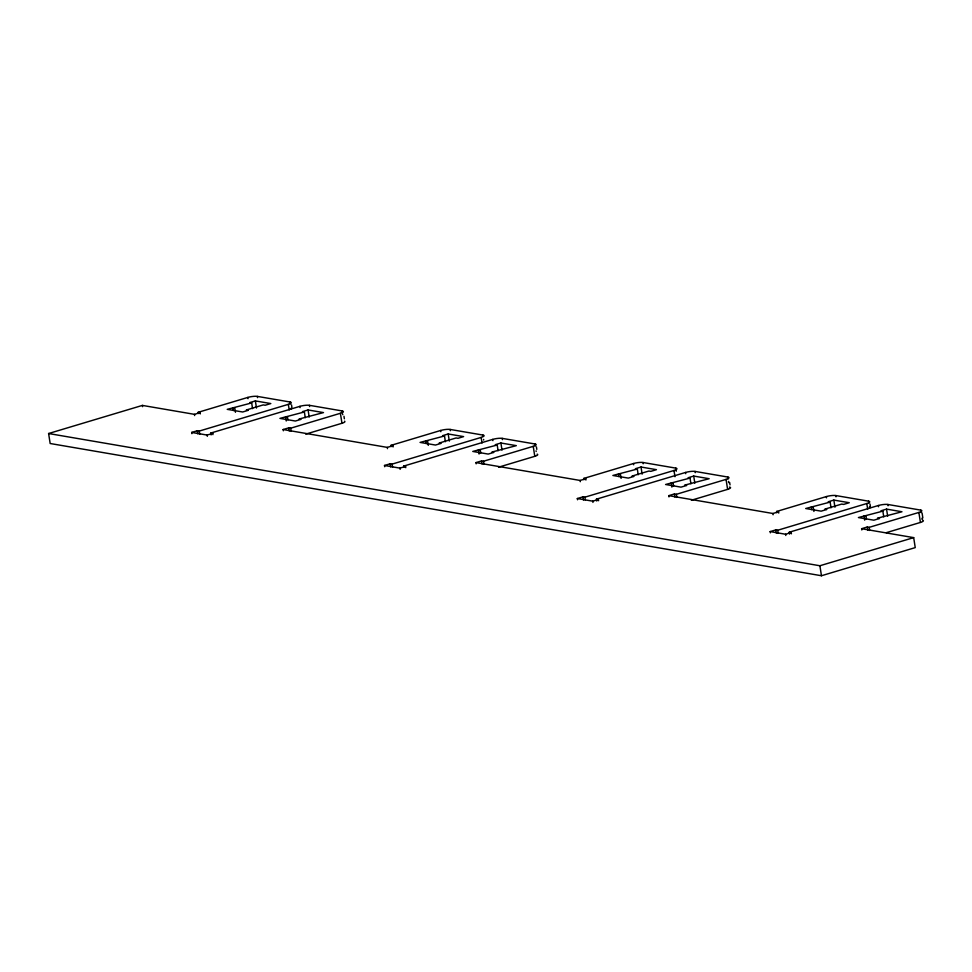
<?xml version="1.0" encoding="UTF-8"?>
<svg xmlns="http://www.w3.org/2000/svg" width="972" height="972" viewBox="0 0 972 972"><rect width="100%" height="100%" fill="white"/><g stroke="black" fill="none" stroke-linecap="round" stroke-linejoin="round"><path stroke-width="1.46" d="M861.812 529.959L861.617 528.707L913.68 537.625L915.235 547.613L821.462 575.74L50.167 443.511L48.6 433.524L142.386 405.409L194.436 414.339L200.074 412.65L200.268 413.902M198.337 413.562L198.142 412.322L247.848 397.414A6.901 1.482 -8.9 0 1 257.325 396.394L290.106 402.007L290.397 403.878M251.663 402.93L227.229 409.346L242.66 411.994L248.285 410.305L246.353 409.977L263.242 404.911L265.162 405.251L270.799 403.562L255.369 400.914L249.743 402.602L251.663 402.93L252.562 408.641M191.885 433.67L191.691 432.431L197.316 430.742L199.248 431.07L288.332 404.352A6.901 1.482 -8.9 0 0 290.106 402.007M211.106 434.921L210.815 433.05L299.911 406.345A6.901 1.482 -8.9 0 1 309.388 405.312L342.168 410.937L342.46 412.808M191.691 432.431L207.121 435.067L212.746 433.378L212.941 434.63M304.37 411.97L279.936 418.385L295.367 421.034L300.992 419.345L299.06 419.017L323.494 412.59L308.075 409.953L302.45 411.642L304.37 411.97L305.269 417.681M283.338 430.79L283.144 429.539L288.769 427.85L290.701 428.19L340.394 413.282A6.901 1.482 -8.9 0 0 342.168 410.937M305.718 434.132L341.962 423.27A6.901 1.482 -8.9 0 0 344.574 421.168M391.157 446.622L390.963 445.37L440.668 430.475A6.901 1.482 -8.9 0 1 450.158 429.442L482.926 435.067L483.133 436.319M283.144 429.539L387.269 447.387L392.895 445.698L393.089 446.95M444.496 435.991L420.062 442.406L435.48 445.055L441.106 443.366L439.186 443.038L456.062 437.971L457.994 438.299L463.62 436.61L448.189 433.974L442.564 435.663L444.496 435.991L445.383 441.701M384.705 466.73L384.511 465.479L390.137 463.79L392.068 464.118L481.164 437.412A6.901 1.482 -8.9 0 0 482.926 435.067M403.83 467.35L403.635 466.11L492.731 439.393A6.901 1.482 -8.9 0 1 502.208 438.372L534.989 443.985L535.293 445.856M384.511 465.479L399.942 468.127L405.567 466.438L405.761 467.69M497.202 445.018L472.769 451.445L488.187 454.082L493.812 452.393L491.893 452.065L516.326 445.65L500.896 443.001L495.27 444.69L497.202 445.018L498.089 450.729M476.159 463.838L475.964 462.599L481.59 460.91L483.521 461.238L533.227 446.342A6.901 1.482 -8.9 0 0 534.989 443.985M498.551 467.192L534.782 456.33A6.901 1.482 -8.9 0 0 537.164 454.131M583.99 479.682L583.783 478.431L633.489 463.523A6.901 1.482 -8.9 0 1 642.978 462.502L675.759 468.115L675.953 469.367M475.964 462.599L580.09 480.447L585.715 478.759L585.909 480.01M637.316 469.039L612.882 475.466L628.313 478.103L633.938 476.414L632.007 476.086L648.883 471.031L650.815 471.359L656.44 469.67L641.022 467.022L635.384 468.711L637.316 469.039L638.215 474.749M577.538 499.778L577.344 498.539L582.969 496.85L584.901 497.178L673.985 470.472A6.901 1.482 -8.9 0 0 675.759 468.115M596.759 501.03L596.468 499.158L685.552 472.453A6.901 1.482 -8.9 0 1 695.041 471.42L727.821 477.045L728.113 478.917M577.344 498.539L592.762 501.175L598.388 499.487L598.594 500.738M690.023 478.078L665.589 484.493L681.008 487.142L686.645 485.453L684.713 485.125L709.147 478.71L693.716 476.061L688.091 477.75L690.023 478.078L690.922 483.789M668.991 496.899L668.785 495.647L674.422 493.958L676.342 494.298L726.048 479.39A6.901 1.482 -8.9 0 0 727.821 477.045M691.371 500.24L727.615 489.378A6.901 1.482 -8.9 0 0 729.377 487.033M776.81 512.73L776.616 511.479L826.322 496.583A6.901 1.482 -8.9 0 1 835.798 495.55L868.579 501.175L868.871 503.046M668.785 495.647L772.91 513.495L778.536 511.807L778.742 513.058M830.137 502.099L805.703 508.514L821.133 511.163L826.759 509.474L824.827 509.146L841.716 504.079L843.635 504.407L849.261 502.718L833.842 500.082L828.217 501.771L830.137 502.099L831.036 507.809M770.359 532.838L770.164 531.587L775.79 529.898L777.722 530.238L866.805 503.52A6.901 1.482 -8.9 0 0 868.579 501.175M789.58 534.09L789.288 532.219L878.384 505.501A6.901 1.482 -8.9 0 1 887.861 504.48L920.642 510.093L921.031 512.596M770.164 531.587L785.595 534.236L791.22 532.547L791.415 533.798M882.843 511.126L858.41 517.554L873.84 520.19L879.466 518.501L877.534 518.173L901.967 511.758L886.549 509.109L880.924 510.798L882.843 511.126L883.742 516.837M861.617 528.707L867.243 527.018L869.175 527.346L918.868 512.451A6.901 1.482 -8.9 0 0 920.642 510.093M886.27 532.68L920.435 522.438A6.901 1.482 -8.9 0 0 922.817 520.239M48.6 433.524L819.894 565.753L913.68 537.625M198.142 412.322L200.074 412.65M390.963 445.37L392.895 445.698M583.783 478.431L585.715 478.759M776.616 511.479L778.536 511.807M210.815 433.05L212.746 433.378M403.635 466.11L405.567 466.438M596.468 499.158L598.388 499.487M789.288 532.219L791.22 532.547M922.063 512.961L922.841 517.955M921.918 518.21L922.112 519.461M918.868 512.451L920.435 522.438M887.861 504.48L888.056 505.732M886.549 509.109L887.667 516.254M878.384 505.501L878.579 506.752M870.001 504.031L870.39 506.534M869.454 506.789L869.661 508.04M866.805 503.52L867.692 509.146M869.175 527.346L869.661 530.469M865.967 516.193L866.417 519.048M867.243 527.018L867.729 530.141M864.035 515.865L864.703 520.142M835.798 495.55L835.993 496.801M833.842 500.082L834.96 507.214M826.322 496.583L826.516 497.834M813.26 507.153L813.928 511.442M811.328 506.825L811.778 509.68M819.894 565.753L821.462 575.74M785.595 534.236L785.789 535.487M777.722 530.238L778.208 533.349M775.79 529.898L776.276 533.02M772.91 513.495L773.105 514.747M729.62 482.404L730.021 484.894M728.502 481.407L728.696 482.659M726.048 479.39L727.615 489.378M695.041 471.42L695.235 472.671M693.716 476.061L694.834 483.193M685.552 472.453L685.746 473.704M676.05 469.986L676.245 471.238M673.985 470.472L674.969 476.705M676.342 494.298L676.828 497.421M673.146 483.133L673.584 485.988M674.422 493.958L674.908 497.081M671.215 482.805L671.883 487.094M642.978 462.502L643.172 463.753M641.022 467.022L642.128 474.154M633.489 463.523L633.683 464.774M620.44 474.105L621.108 478.382M618.508 473.777L618.957 476.632M592.762 501.175L592.956 502.427M584.901 497.178L585.387 500.301M582.969 496.85L583.455 499.973M580.09 480.447L580.284 481.699M536.41 446.853L536.799 449.343M536.07 450.85L536.167 451.482M533.227 446.342L534.782 456.33M502.208 438.372L502.415 439.623M500.896 443.001L502.014 450.145M492.731 439.393L492.925 440.644M483.619 439.429L483.716 440.061M481.164 437.412L482.039 443.025M483.521 461.238L484.007 464.361M480.314 450.085L480.763 452.94M481.59 460.91L482.076 464.033M478.394 449.757L479.062 454.033M450.158 429.442L450.352 430.693M448.189 433.974L449.307 441.106M440.668 430.475L440.863 431.714M427.607 441.045L428.288 445.334M425.687 440.717L426.137 443.572M399.942 468.127L400.136 469.379M392.068 464.118L392.554 467.24M390.137 463.79L390.635 466.912M387.269 447.387L387.464 448.639M343.979 416.295L344.367 418.786M342.654 414.06L342.752 414.68M340.394 413.282L341.962 423.27M309.388 405.312L309.582 406.563M308.075 409.953L309.193 417.085M299.911 406.345L300.105 407.584M291.527 404.874L291.916 407.365M291.09 408.252L291.187 408.872M288.332 404.352L289.219 409.977M290.701 428.19L291.187 431.301M287.493 417.024L287.943 419.88M288.769 427.85L289.255 430.973M285.561 416.696L286.242 420.973M257.325 396.394L257.519 397.633M255.369 400.914L256.487 408.046M247.848 397.414L248.042 398.666M234.787 407.997L235.455 412.274M232.855 407.669L233.304 410.512M207.121 435.067L207.315 436.319M199.248 431.07L199.734 434.192M197.316 430.742L197.802 433.864M194.436 414.339L194.643 415.579M142.386 405.409L142.58 406.661"/></g></svg>
